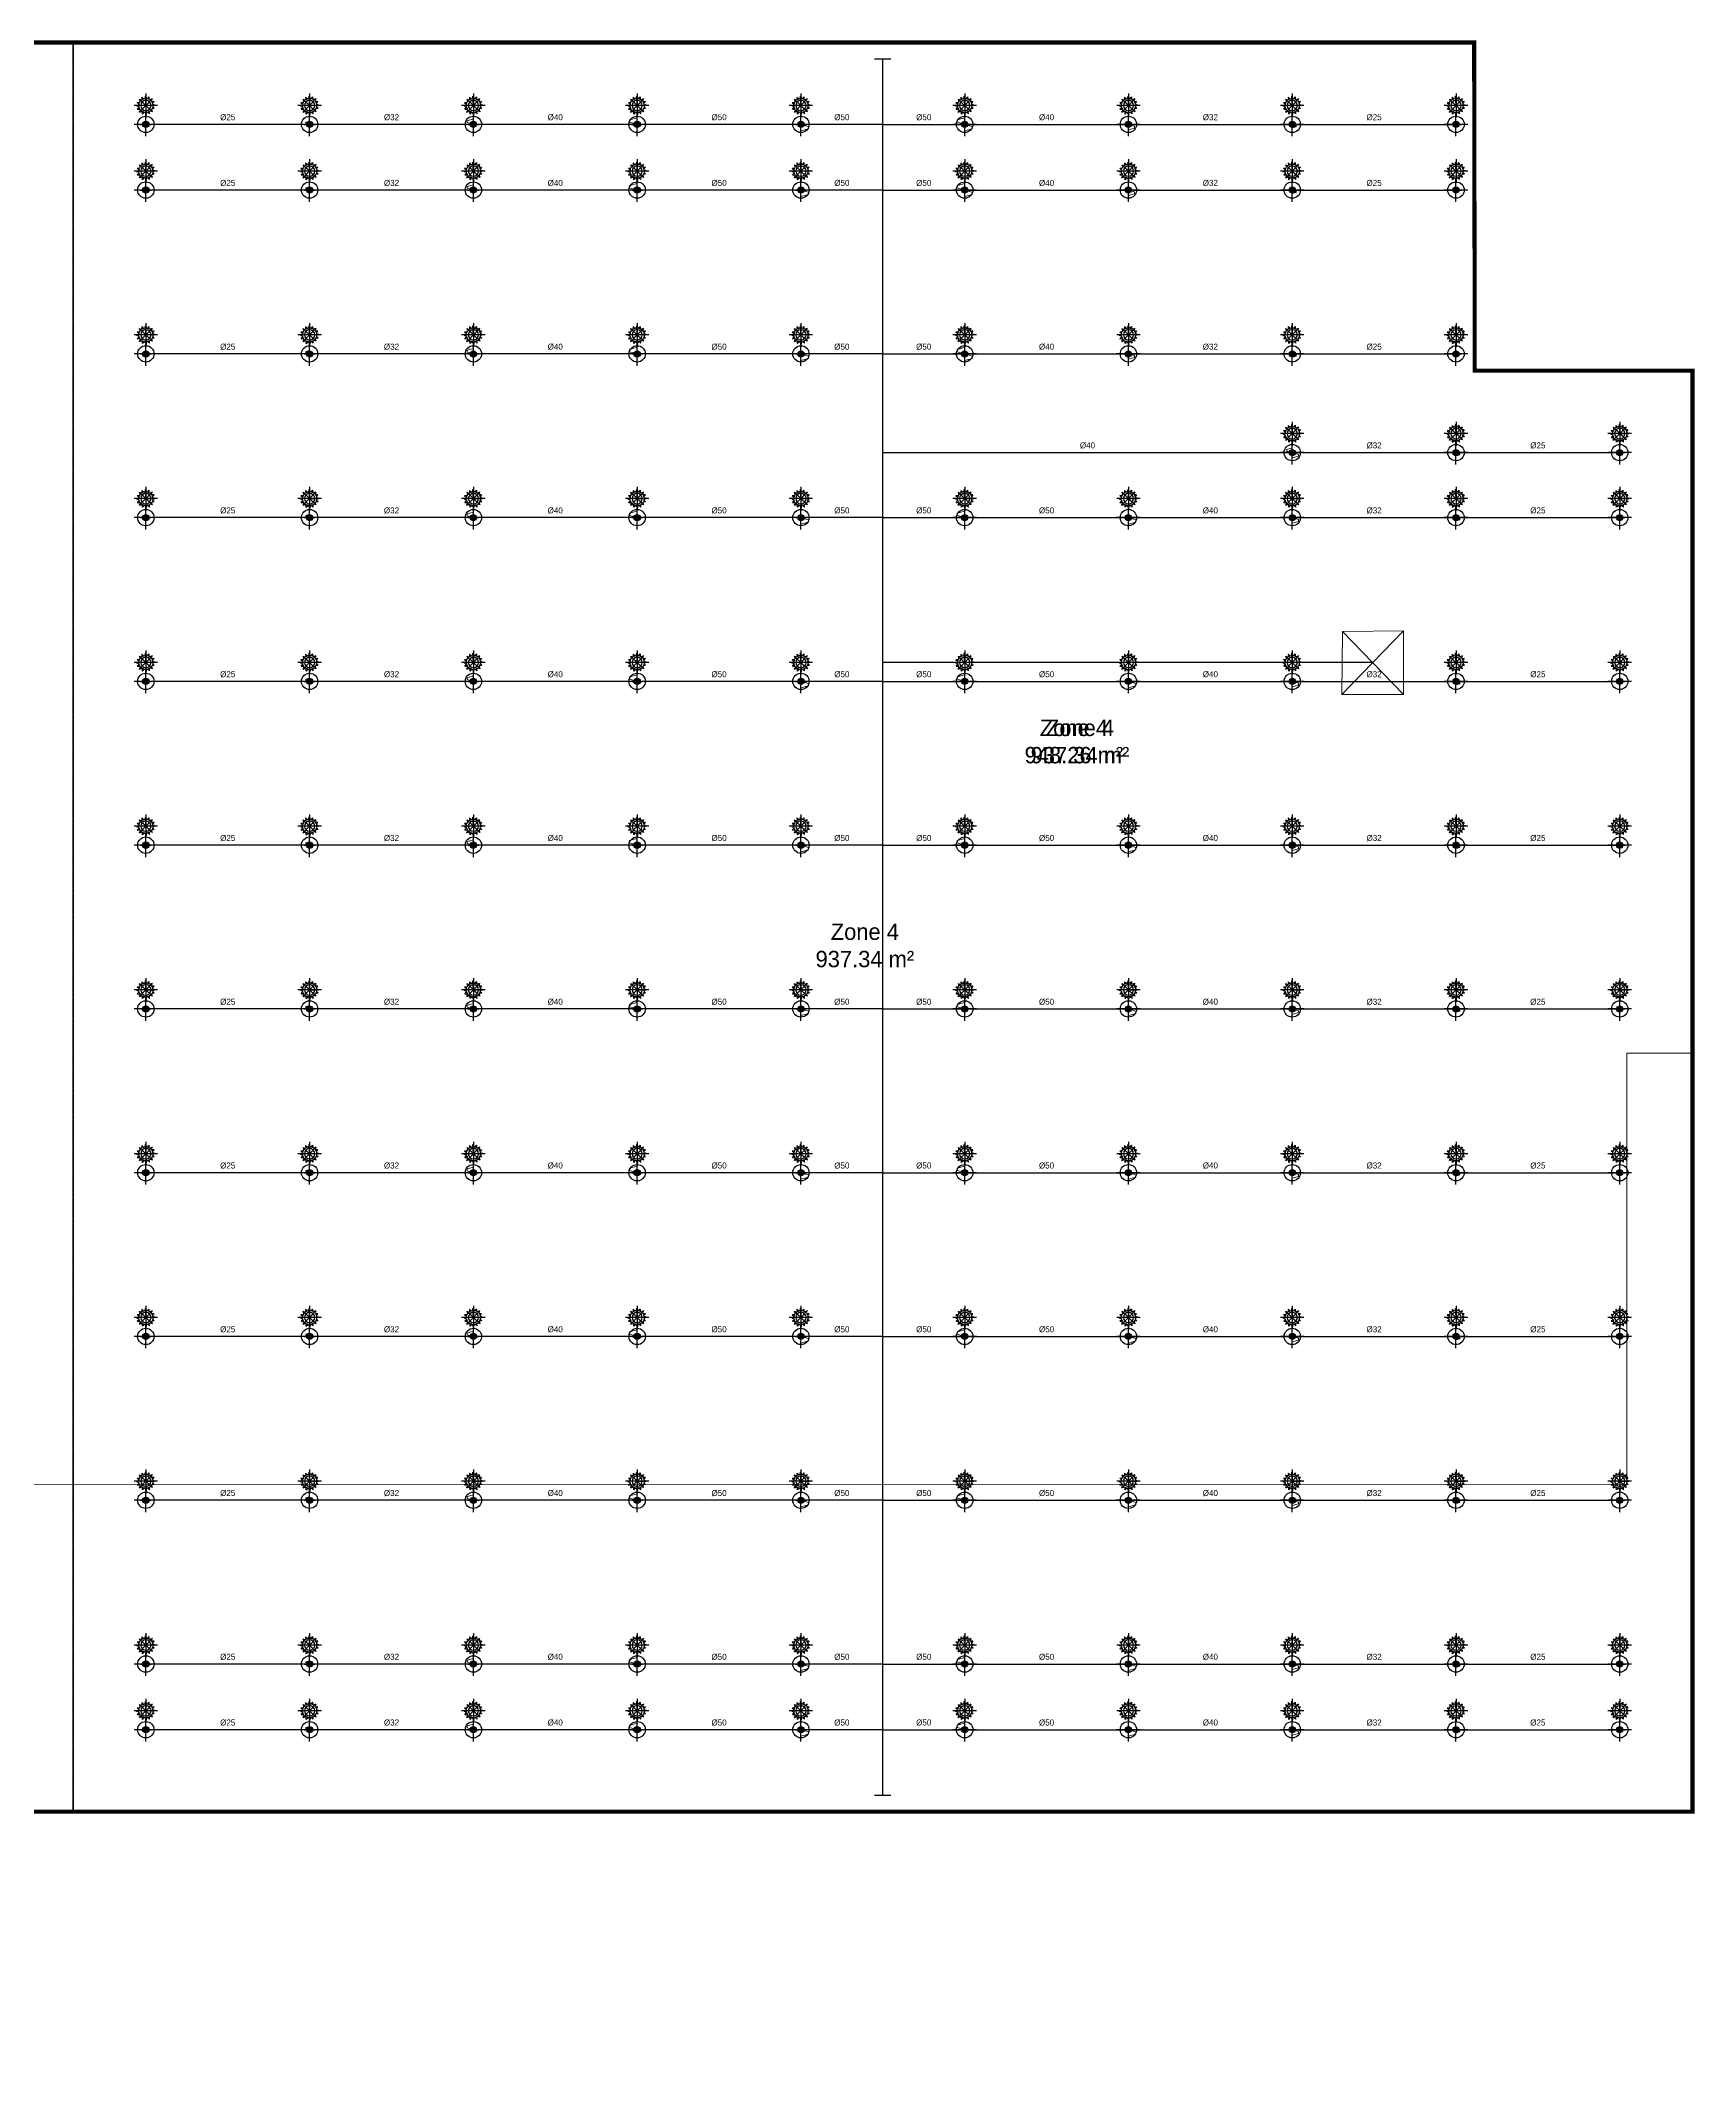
# Model space of a CAD drawing. Header units: millimetres. Extents: x 1706 to 534926, y -578380 to 27192.
# Drawn here: x 504626 to 534926, y -346877 to -309817 of the extents above; entities that cross this region are included whole.
import ezdxf

# ---------------------------------------------------------------- set-up
doc = ezdxf.new("R2010")
doc.units = ezdxf.units.MM
doc.linetypes.add('DASHDOT', pattern=[1, 0.5, -0.25, 0, -0.25])
doc.linetypes.add('DASHED', pattern=[19.05, 12.7, -6.35])
doc.layers.get('0').update_dxf_attribs({"color": 251})
for name, color, linetype in [('25∅', 1, 'DASHDOT'), ('floor boundary', 5, 'Continuous'), ('sprinkler - pipe branch', 1, 'Continuous'), ('sprinkler - pipe branch labels', 7, 'Continuous'), ('sprinkler - pipe branch markers', 8, 'Continuous'), ('sprinkler - pipe main', 1, 'Continuous'), ('sprinkler - pipe reducer', 30, 'Continuous'), ('sprinkler - sprinkler (above)', 4, 'Continuous'), ('sprinkler - zone label', 7, 'Continuous')]:
    doc.layers.add(name, color=color, linetype=linetype)
doc.layers.add('FF-PENDENT SPRINKLER', color=7, linetype='Continuous', true_color=0xcc0099)
doc.layers.add('McD-FIRE-SPRINKLER LINES', color=1, linetype='Continuous', lineweight=9)

# ---------------------------------------------------------------- blocks, each defined once
blk = doc.blocks.new('shaft')
at = {"layer": 'McD-FIRE-SPRINKLER LINES'}
blk.add_lwpolyline([(-550, 570), (-564, -585), (564, -585), (564, 584)], close=True, dxfattribs=at)
for points in [[(564, 584), (-564, -585)], [(-550, 570), (564, -585)]]:
    blk.add_lwpolyline(points, dxfattribs=at)
blk = doc.blocks.new('UPRIGHT SPRINKLER -68°C')
at = {"color": 5}
for p, q in [((-106, 3, 3), (-81, 13, 3)), ((-106, 3, 3), (-82, -7, 3)), ((-74, 76, 3), (-49, 65, 3)), ((-74, 76, 3), (-64, 51, 3)), ((3, 106, 3), (-9, 80, 3)), ((3, 106, 3), (13, 79, 3)), ((76, 74, 3), (49, 63, 3)), ((76, 74, 3), (65, 47, 3)), ((105, -3, 3), (79, 9, 3)), ((-76, -73, 3), (-66, -49, 3)), ((-76, -73, 3), (-53, -63, 3)), ((-4, -105, 3), (-13, -81, 3)), ((-4, -105, 3), (7, -81, 3)), ((72, -77, 3), (47, -66, 3)), ((72, -77, 3), (62, -51, 3)), ((105, -3, 3), (79, -13, 3))]:
    blk.add_line(p, q, dxfattribs=at)
at = {"color": 6}
for p, q in [((-1, -1, 3), (-106, 4, 3)), ((-96, 45, 3), (-78, 25, 3)), ((-96, 45, 3), (-69, 44, 3)), ((72, -77, 3), (-74, 76, 3)), ((-36, 100, 3), (-38, 72, 3)), ((-36, 100, 3), (-17, 79, 3)), ((-1, -1, 3), (3, 106, 3)), ((76, 74, 3), (-1, -1, 3)), ((43, 98, 3), (21, 77, 3)), ((43, 98, 3), (42, 68, 3)), ((99, 38, 3), (70, 39, 3)), ((99, 38, 3), (78, 18, 3)), ((-99, -35, 3), (-80, -18, 3)), ((-99, -35, 3), (-74, -36, 3)), ((-76, -73, 3), (-1, -1, 3)), ((-45, -95, 3), (-44, -70, 3)), ((-45, -95, 3), (-26, -78, 3)), ((-1, -1, 3), (-4, -105, 3)), ((-1, -1, 3), (105, -3, 3)), ((36, -98, 3), (19, -79, 3)), ((36, -98, 3), (38, -72, 3)), ((96, -43, 3), (69, -42, 3)), ((96, -43, 3), (77, -22, 3))]:
    blk.add_line(p, q, dxfattribs=at)
at = {"color": 5, "elevation": 3}
for points in [[(-1, -136), (-1, 135)], [(-137, -1), (135, -1)]]:
    blk.add_lwpolyline(points, dxfattribs=at)
at = {"color": 3}
blk.add_circle((-1, -1, 3), 59.2, dxfattribs=at)
at = {"color": 5}
for start, end in [(140.8422, 170.3714), (95.6315, 125.6992), (51.7639, 79.8685), (6.8313, 35.8146), (184.8407, 216.5012), (230.6178, 261.7138), (276.0216, 306.5945), (321.5184, 351.2266)]:
    blk.add_arc((-1, -1, 3), 81.1, start, end, dxfattribs=at)
blk = doc.blocks.new('PENDENT SPRINKLER (RG)')
at = {"linetype": 'Continuous', "extrusion": (0.000667552, -0.000166966, 1)}
h = blk.add_hatch(color=5, dxfattribs=at)
h.dxf.hatch_style = 1
edge = h.paths.add_edge_path()
edge.add_arc((0, 0), 56.7, 44.562, 404.562, ccw=False)
at = {"layer": '25∅', "linetype": 'Continuous', "extrusion": (0.000667552, -0.000166966, 1)}
h = blk.add_hatch(color=5, dxfattribs=at)
h.dxf.hatch_style = 1
edge = h.paths.add_edge_path()
edge.add_arc((0, 0), 56.7, 44.562, 404.562, ccw=False)
at = {"color": 222, "linetype": 'Continuous', "true_color": 0xcc0099, "extrusion": (0.000667073, -0.000166479, 1)}
for points in [[(0, -217), (0, 217)], [(-217, 0), (217, 0)]]:
    blk.add_lwpolyline(points, dxfattribs=at)
at = {"color": 222, "linetype": 'Continuous', "true_color": 0xcc0099, "extrusion": (0.000667552, -0.000166966, 1)}
blk.add_circle((0, 0), 150, dxfattribs=at)
at = {"color": 5, "linetype": 'Continuous', "extrusion": (0.000667552, -0.000166966, 1)}
blk.add_circle((0, 0), 56.7, dxfattribs=at)
at = {"layer": '25∅', "color": 5, "linetype": 'Continuous', "extrusion": (0.000667552, -0.000166966, 1)}
blk.add_circle((0, 0), 56.7, dxfattribs=at)
at = {"layer": 'FF-PENDENT SPRINKLER', "extrusion": (1.02436e-19, 0, -1), "xscale": 1.588226225829954, "yscale": 1.588226225829954, "zscale": 1.588226225829954}
blk.add_blockref('UPRIGHT SPRINKLER -68°C', (-346, 1, -4), dxfattribs=at)
blk = doc.blocks.new('reducer')
at = {"layer": 'McD-FIRE-SPRINKLER LINES'}
blk.add_lwpolyline([(16, 55), (33, 55), (48, 0), (0, 0)], close=True, dxfattribs=at)

msp = doc.modelspace()

# ---------------------------------------------------------------- linework, layer by layer
at = {"layer": 'floor boundary', "color": 0, "linetype": 'Continuous', "const_width": 75}
msp.add_lwpolyline([(411488.703, -336266.793), (411488.703, -328366.794), (410288.704, -328366.794), (410288.704, -315870.079), (414276.703, -315866.794), (414276.703, -309854.793), (530888.703, -309854.793), (530900.703, -315866.794), (534888.704, -315866.794), (534888.704, -342261.747), (475267.709, -342261.747), (475325.367, -346839.556), (460338.663, -346839.556), (460259.49, -336269.794)], close=True, dxfattribs=at)
at = {"layer": 'floor boundary', "linetype": 'DASHED'}
for points in [[(505223.785, -309854.793), (505223.785, -342261.747), (475325.367, -342261.747), (475325.367, -309854.793)], [(505223.785, -309854.793), (505223.785, -342261.747), (475325.367, -342261.747), (475325.367, -309854.793)], [(505223.785, -342261.747), (505223.785, -309854.793), (530888.703, -309854.793), (530900.703, -315866.794), (534888.704, -315866.794), (534888.704, -342261.747)], [(505223.785, -342261.747), (505223.785, -309854.793), (530888.703, -309854.793), (530900.703, -315866.794), (534888.704, -315866.794), (534888.704, -342261.747)]]:
    msp.add_lwpolyline(points, close=True, dxfattribs=at)
at = {"layer": 'McD-FIRE-SPRINKLER LINES'}
msp.add_lwpolyline([(414276.703, -309854.793), (414276.703, -315866.794), (410288.704, -315870.079), (410288.704, -328366.794), (411488.703, -328366.794), (411488.703, -336266.793), (460259.49, -336269.794), (460338.663, -346839.556), (484838.703, -346839.556), (484838.703, -336278.794), (533688.707, -336266.793), (533688.707, -328366.794), (534888.704, -328366.794), (534888.704, -315866.794), (530900.703, -315866.794), (530888.703, -309854.793)], close=True, dxfattribs=at)
at = {"layer": 'sprinkler - pipe branch'}
for points in [[(509556.245, -311354.793), (506556.245, -311354.793)], [(512556.245, -311354.793), (509556.245, -311354.793)], [(515556.245, -311354.793), (512556.245, -311354.793)], [(518556.245, -311354.793), (515556.245, -311354.793)], [(520056.245, -311354.793), (518556.245, -311354.793)], [(520056.245, -311354.793), (521556.245, -311354.793)], [(521556.245, -311354.793), (524556.245, -311354.793)], [(524556.245, -311354.793), (527556.245, -311354.793)], [(527556.245, -311354.793), (530556.245, -311354.793)], [(509556.245, -312558.27), (506556.245, -312558.27)], [(512556.245, -312558.27), (509556.245, -312558.27)], [(515556.245, -312558.27), (512556.245, -312558.27)], [(518556.245, -312558.27), (515556.245, -312558.27)], [(520056.245, -312558.27), (518556.245, -312558.27)], [(520056.245, -312558.27), (521556.245, -312558.27)], [(521556.245, -312558.27), (524556.245, -312558.27)], [(524556.245, -312558.27), (527556.245, -312558.27)], [(527556.245, -312558.27), (530556.245, -312558.27)], [(509556.245, -315558.27), (506556.245, -315558.27)], [(512556.245, -315558.27), (509556.245, -315558.27)], [(515556.245, -315558.27), (512556.245, -315558.27)], [(518556.245, -315558.27), (515556.245, -315558.27)], [(520056.245, -315558.27), (518556.245, -315558.27)], [(520056.245, -315558.27), (521556.245, -315558.27)], [(521556.245, -315558.27), (524556.245, -315558.27)], [(524556.245, -315558.27), (527556.245, -315558.27)], [(527556.245, -315558.27), (530556.245, -315558.27)], [(520056.245, -317366.794), (527556.245, -317366.794)], [(527556.245, -317366.794), (530556.245, -317366.794)], [(530556.245, -317366.794), (533556.245, -317366.794)], [(509556.245, -318558.27), (506556.245, -318558.27)], [(512556.245, -318558.27), (509556.245, -318558.27)], [(515556.245, -318558.27), (512556.245, -318558.27)], [(518556.245, -318558.27), (515556.245, -318558.27)], [(520056.245, -318558.27), (518556.245, -318558.27)], [(520056.245, -318558.27), (521556.245, -318558.27)], [(521556.245, -318558.27), (524556.245, -318558.27)], [(524556.245, -318558.27), (527556.245, -318558.27)], [(527556.245, -318558.27), (530556.245, -318558.27)], [(530556.245, -318558.27), (533556.245, -318558.27)], [(509556.245, -321558.27), (506556.245, -321558.27)], [(512556.245, -321558.27), (509556.245, -321558.27)], [(515556.245, -321558.27), (512556.245, -321558.27)], [(518556.245, -321558.27), (515556.245, -321558.27)], [(520056.245, -321558.27), (518556.245, -321558.27)], [(520056.245, -321558.27), (521556.245, -321558.27)], [(521556.245, -321558.27), (524556.245, -321558.27)], [(524556.245, -321558.27), (527556.245, -321558.27)], [(527556.245, -321558.27), (530556.245, -321558.27)], [(530556.245, -321558.27), (533556.245, -321558.27)], [(509556.245, -324558.27), (506556.245, -324558.27)], [(512556.245, -324558.27), (509556.245, -324558.27)], [(515556.245, -324558.27), (512556.245, -324558.27)], [(518556.245, -324558.27), (515556.245, -324558.27)], [(520056.245, -324558.27), (518556.245, -324558.27)], [(520056.245, -324558.27), (521556.245, -324558.27)], [(521556.245, -324558.27), (524556.245, -324558.27)], [(524556.245, -324558.27), (527556.245, -324558.27)], [(527556.245, -324558.27), (530556.245, -324558.27)], [(530556.245, -324558.27), (533556.245, -324558.27)], [(509556.245, -327558.27), (506556.245, -327558.27)], [(512556.245, -327558.27), (509556.245, -327558.27)], [(515556.245, -327558.27), (512556.245, -327558.27)], [(518556.245, -327558.27), (515556.245, -327558.27)], [(520056.245, -327558.27), (518556.245, -327558.27)], [(520056.245, -327558.27), (521556.245, -327558.27)], [(521556.245, -327558.27), (524556.245, -327558.27)], [(524556.245, -327558.27), (527556.245, -327558.27)], [(527556.245, -327558.27), (530556.245, -327558.27)], [(530556.245, -327558.27), (533556.245, -327558.27)], [(509556.245, -330558.27), (506556.245, -330558.27)], [(512556.245, -330558.27), (509556.245, -330558.27)], [(515556.245, -330558.27), (512556.245, -330558.27)], [(518556.245, -330558.27), (515556.245, -330558.27)], [(520056.245, -330558.27), (518556.245, -330558.27)], [(520056.245, -330558.27), (521556.245, -330558.27)], [(521556.245, -330558.27), (524556.245, -330558.27)], [(524556.245, -330558.27), (527556.245, -330558.27)], [(527556.245, -330558.27), (530556.245, -330558.27)], [(530556.245, -330558.27), (533556.245, -330558.27)], [(509556.245, -333558.27), (506556.245, -333558.27)], [(512556.245, -333558.27), (509556.245, -333558.27)], [(515556.245, -333558.27), (512556.245, -333558.27)], [(518556.245, -333558.27), (515556.245, -333558.27)], [(520056.245, -333558.27), (518556.245, -333558.27)], [(520056.245, -333558.27), (521556.245, -333558.27)], [(521556.245, -333558.27), (524556.245, -333558.27)], [(524556.245, -333558.27), (527556.245, -333558.27)], [(527556.245, -333558.27), (530556.245, -333558.27)], [(530556.245, -333558.27), (533556.245, -333558.27)], [(509556.245, -336558.27), (506556.245, -336558.27)], [(512556.245, -336558.27), (509556.245, -336558.27)], [(515556.245, -336558.27), (512556.245, -336558.27)], [(518556.245, -336558.27), (515556.245, -336558.27)], [(520056.245, -336558.27), (518556.245, -336558.27)], [(520056.245, -336558.27), (521556.245, -336558.27)], [(521556.245, -336558.27), (524556.245, -336558.27)], [(524556.245, -336558.27), (527556.245, -336558.27)], [(527556.245, -336558.27), (530556.245, -336558.27)], [(530556.245, -336558.27), (533556.245, -336558.27)], [(509556.245, -339558.27), (506556.245, -339558.27)], [(512556.245, -339558.27), (509556.245, -339558.27)], [(515556.245, -339558.27), (512556.245, -339558.27)], [(518556.245, -339558.27), (515556.245, -339558.27)], [(520056.245, -339558.27), (518556.245, -339558.27)], [(520056.245, -339558.27), (521556.245, -339558.27)], [(521556.245, -339558.27), (524556.245, -339558.27)], [(524556.245, -339558.27), (527556.245, -339558.27)], [(527556.245, -339558.27), (530556.245, -339558.27)], [(530556.245, -339558.27), (533556.245, -339558.27)], [(509556.245, -340761.747), (506556.245, -340761.747)], [(512556.245, -340761.747), (509556.245, -340761.747)], [(515556.245, -340761.747), (512556.245, -340761.747)], [(518556.245, -340761.747), (515556.245, -340761.747)], [(520056.245, -340761.747), (518556.245, -340761.747)], [(520056.245, -340761.747), (521556.245, -340761.747)], [(521556.245, -340761.747), (524556.245, -340761.747)], [(524556.245, -340761.747), (527556.245, -340761.747)], [(527556.245, -340761.747), (530556.245, -340761.747)], [(530556.245, -340761.747), (533556.245, -340761.747)]]:
    msp.add_lwpolyline(points, dxfattribs=at)
at = {"layer": 'sprinkler - pipe branch markers'}
for p, q in [((506456.245, -311354.793), (506656.245, -311354.793)), ((509456.245, -311354.793), (509656.245, -311354.793)), ((512456.245, -311354.793), (512656.245, -311354.793)), ((515456.245, -311354.793), (515656.245, -311354.793)), ((518456.245, -311354.793), (518656.245, -311354.793)), ((521456.245, -311354.793), (521656.245, -311354.793)), ((524456.245, -311354.793), (524656.245, -311354.793)), ((527456.245, -311354.793), (527656.245, -311354.793)), ((530456.245, -311354.793), (530656.245, -311354.793)), ((506456.245, -312558.27), (506656.245, -312558.27)), ((509456.245, -312558.27), (509656.245, -312558.27)), ((512456.245, -312558.27), (512656.245, -312558.27)), ((515456.245, -312558.27), (515656.245, -312558.27)), ((518456.245, -312558.27), (518656.245, -312558.27)), ((521456.245, -312558.27), (521656.245, -312558.27)), ((524456.245, -312558.27), (524656.245, -312558.27)), ((527456.245, -312558.27), (527656.245, -312558.27)), ((530456.245, -312558.27), (530656.245, -312558.27)), ((506456.245, -315558.27), (506656.245, -315558.27)), ((509456.245, -315558.27), (509656.245, -315558.27)), ((512456.245, -315558.27), (512656.245, -315558.27)), ((515456.245, -315558.27), (515656.245, -315558.27)), ((518456.245, -315558.27), (518656.245, -315558.27)), ((521456.245, -315558.27), (521656.245, -315558.27)), ((524456.245, -315558.27), (524656.245, -315558.27)), ((527456.245, -315558.27), (527656.245, -315558.27)), ((530456.245, -315558.27), (530656.245, -315558.27)), ((527456.245, -317366.794), (527656.245, -317366.794)), ((530456.245, -317366.794), (530656.245, -317366.794)), ((533456.245, -317366.794), (533656.245, -317366.794)), ((506456.245, -318558.27), (506656.245, -318558.27)), ((509456.245, -318558.27), (509656.245, -318558.27)), ((512456.245, -318558.27), (512656.245, -318558.27)), ((515456.245, -318558.27), (515656.245, -318558.27)), ((518456.245, -318558.27), (518656.245, -318558.27)), ((521456.245, -318558.27), (521656.245, -318558.27)), ((524456.245, -318558.27), (524656.245, -318558.27)), ((527456.245, -318558.27), (527656.245, -318558.27)), ((530456.245, -318558.27), (530656.245, -318558.27)), ((533456.245, -318558.27), (533656.245, -318558.27)), ((506456.245, -321558.27), (506656.245, -321558.27)), ((509456.245, -321558.27), (509656.245, -321558.27)), ((512456.245, -321558.27), (512656.245, -321558.27)), ((515456.245, -321558.27), (515656.245, -321558.27)), ((518456.245, -321558.27), (518656.245, -321558.27)), ((521456.245, -321558.27), (521656.245, -321558.27)), ((524456.245, -321558.27), (524656.245, -321558.27)), ((527456.245, -321558.27), (527656.245, -321558.27)), ((530456.245, -321558.27), (530656.245, -321558.27)), ((533456.245, -321558.27), (533656.245, -321558.27)), ((506456.245, -324558.27), (506656.245, -324558.27)), ((509456.245, -324558.27), (509656.245, -324558.27)), ((512456.245, -324558.27), (512656.245, -324558.27)), ((515456.245, -324558.27), (515656.245, -324558.27)), ((518456.245, -324558.27), (518656.245, -324558.27)), ((521456.245, -324558.27), (521656.245, -324558.27)), ((524456.245, -324558.27), (524656.245, -324558.27)), ((527456.245, -324558.27), (527656.245, -324558.27)), ((530456.245, -324558.27), (530656.245, -324558.27)), ((533456.245, -324558.27), (533656.245, -324558.27)), ((506456.245, -327558.27), (506656.245, -327558.27)), ((509456.245, -327558.27), (509656.245, -327558.27)), ((512456.245, -327558.27), (512656.245, -327558.27)), ((515456.245, -327558.27), (515656.245, -327558.27)), ((518456.245, -327558.27), (518656.245, -327558.27)), ((521456.245, -327558.27), (521656.245, -327558.27)), ((524456.245, -327558.27), (524656.245, -327558.27)), ((527456.245, -327558.27), (527656.245, -327558.27)), ((530456.245, -327558.27), (530656.245, -327558.27)), ((533456.245, -327558.27), (533656.245, -327558.27)), ((506456.245, -330558.27), (506656.245, -330558.27)), ((509456.245, -330558.27), (509656.245, -330558.27)), ((512456.245, -330558.27), (512656.245, -330558.27)), ((515456.245, -330558.27), (515656.245, -330558.27)), ((518456.245, -330558.27), (518656.245, -330558.27)), ((521456.245, -330558.27), (521656.245, -330558.27)), ((524456.245, -330558.27), (524656.245, -330558.27)), ((527456.245, -330558.27), (527656.245, -330558.27)), ((530456.245, -330558.27), (530656.245, -330558.27)), ((533456.245, -330558.27), (533656.245, -330558.27)), ((506456.245, -333558.27), (506656.245, -333558.27)), ((509456.245, -333558.27), (509656.245, -333558.27)), ((512456.245, -333558.27), (512656.245, -333558.27)), ((515456.245, -333558.27), (515656.245, -333558.27)), ((518456.245, -333558.27), (518656.245, -333558.27)), ((521456.245, -333558.27), (521656.245, -333558.27)), ((524456.245, -333558.27), (524656.245, -333558.27)), ((527456.245, -333558.27), (527656.245, -333558.27)), ((530456.245, -333558.27), (530656.245, -333558.27)), ((533456.245, -333558.27), (533656.245, -333558.27)), ((506456.245, -336558.27), (506656.245, -336558.27)), ((509456.245, -336558.27), (509656.245, -336558.27)), ((512456.245, -336558.27), (512656.245, -336558.27)), ((515456.245, -336558.27), (515656.245, -336558.27)), ((518456.245, -336558.27), (518656.245, -336558.27)), ((521456.245, -336558.27), (521656.245, -336558.27)), ((524456.245, -336558.27), (524656.245, -336558.27)), ((527456.245, -336558.27), (527656.245, -336558.27)), ((530456.245, -336558.27), (530656.245, -336558.27)), ((533456.245, -336558.27), (533656.245, -336558.27)), ((506456.245, -339558.27), (506656.245, -339558.27)), ((509456.245, -339558.27), (509656.245, -339558.27)), ((512456.245, -339558.27), (512656.245, -339558.27)), ((515456.245, -339558.27), (515656.245, -339558.27)), ((518456.245, -339558.27), (518656.245, -339558.27)), ((521456.245, -339558.27), (521656.245, -339558.27)), ((524456.245, -339558.27), (524656.245, -339558.27)), ((527456.245, -339558.27), (527656.245, -339558.27)), ((530456.245, -339558.27), (530656.245, -339558.27)), ((533456.245, -339558.27), (533656.245, -339558.27)), ((506456.245, -340761.747), (506656.245, -340761.747)), ((509456.245, -340761.747), (509656.245, -340761.747)), ((512456.245, -340761.747), (512656.245, -340761.747)), ((515456.245, -340761.747), (515656.245, -340761.747)), ((518456.245, -340761.747), (518656.245, -340761.747)), ((521456.245, -340761.747), (521656.245, -340761.747)), ((524456.245, -340761.747), (524656.245, -340761.747)), ((527456.245, -340761.747), (527656.245, -340761.747)), ((530456.245, -340761.747), (530656.245, -340761.747)), ((533456.245, -340761.747), (533656.245, -340761.747))]:
    msp.add_line(p, q, dxfattribs=at)
at = {"layer": 'sprinkler - pipe main'}
for points in [[(519906.245, -310154.793), (520206.245, -310154.793)], [(520056.245, -341961.747), (520056.245, -310154.793)], [(529027.952, -321213.403), (520056.245, -321213.403)], [(519906.245, -341961.747), (520206.245, -341961.747)]]:
    msp.add_lwpolyline(points, dxfattribs=at)

# ---------------------------------------------------------------- block references
at = {"layer": 'McD-FIRE-SPRINKLER LINES'}
msp.add_blockref('shaft', (529027.952, -321213.403), dxfattribs=at)
at = {"layer": 'sprinkler - pipe reducer', "color": 30}
for p, xscale, yscale, zscale, rotation in [((509556.245, -311354.793), 1.271941932564014, 1.271941932564014, 1.271941932564014, 90), ((512556.245, -311354.793), 2.061508256296826, 2.061508256296826, 2.061508256296826, 90), ((515556.245, -311354.793), 2.5, 2.5, 2.5, 90), ((521556.245, -311354.793), 2.5, 2.5, 2.5, 90), ((518556.245, -311354.793), 2.5, 2.5, 2.5, 270), ((521556.245, -311354.793), 2.5, 2.5, 2.5, 270), ((524556.245, -311354.793), 2.061508256296826, 2.061508256296826, 2.061508256296826, 270), ((527556.245, -311354.793), 1.271941932564014, 1.271941932564014, 1.271941932564014, 270), ((509556.245, -312558.27), 1.271941932564014, 1.271941932564014, 1.271941932564014, 90), ((512556.245, -312558.27), 2.061508256296826, 2.061508256296826, 2.061508256296826, 90), ((515556.245, -312558.27), 2.5, 2.5, 2.5, 90), ((518556.245, -312558.27), 2.5, 2.5, 2.5, 270), ((521556.245, -312558.27), 2.5, 2.5, 2.5, 90), ((521556.245, -312558.27), 2.5, 2.5, 2.5, 270), ((524556.245, -312558.27), 2.061508256296826, 2.061508256296826, 2.061508256296826, 270), ((527556.245, -312558.27), 1.271941932564014, 1.271941932564014, 1.271941932564014, 270), ((509556.245, -315558.27), 1.271941932564014, 1.271941932564014, 1.271941932564014, 90), ((512556.245, -315558.27), 2.061508256296826, 2.061508256296826, 2.061508256296826, 90), ((515556.245, -315558.27), 2.5, 2.5, 2.5, 90), ((518556.245, -315558.27), 2.5, 2.5, 2.5, 270), ((521556.245, -315558.27), 2.5, 2.5, 2.5, 90), ((521556.245, -315558.27), 2.5, 2.5, 2.5, 270), ((524556.245, -315558.27), 2.061508256296826, 2.061508256296826, 2.061508256296826, 270), ((527556.245, -315558.27), 1.271941932564014, 1.271941932564014, 1.271941932564014, 270), ((527556.245, -317366.794), 1.765756799923288, 1.765756799923288, 1.765756799923288, 90), ((527556.245, -317366.794), 2.061508256296826, 2.061508256296826, 2.061508256296826, 269.9999999999744), ((530556.245, -317366.794), 1.271941932564014, 1.271941932564014, 1.271941932564014, 269.9999999999733), ((509556.245, -318558.27), 1.271941932564014, 1.271941932564014, 1.271941932564014, 90), ((512556.245, -318558.27), 2.061508256296826, 2.061508256296826, 2.061508256296826, 90), ((515556.245, -318558.27), 2.5, 2.5, 2.5, 90), ((518556.245, -318558.27), 2.5, 2.5, 2.5, 270), ((521556.245, -318558.27), 2.5, 2.5, 2.5, 90), ((524556.245, -318558.27), 2.5, 2.5, 2.5, 270), ((527556.245, -318558.27), 2.061508256296826, 2.061508256296826, 2.061508256296826, 270), ((530556.245, -318558.27), 1.271941932564014, 1.271941932564014, 1.271941932564014, 270), ((509556.245, -321558.27), 1.271941932564014, 1.271941932564014, 1.271941932564014, 90), ((512556.245, -321558.27), 2.061508256296826, 2.061508256296826, 2.061508256296826, 90), ((515556.245, -321558.27), 2.5, 2.5, 2.5, 90), ((518556.245, -321558.27), 2.5, 2.5, 2.5, 270), ((521556.245, -321558.27), 2.5, 2.5, 2.5, 90), ((524556.245, -321558.27), 2.5, 2.5, 2.5, 270), ((527556.245, -321558.27), 2.061508256296826, 2.061508256296826, 2.061508256296826, 270), ((530556.245, -321558.27), 1.271941932564014, 1.271941932564014, 1.271941932564014, 270), ((509556.245, -324558.27), 1.271941932564014, 1.271941932564014, 1.271941932564014, 90), ((512556.245, -324558.27), 2.061508256296826, 2.061508256296826, 2.061508256296826, 90), ((515556.245, -324558.27), 2.5, 2.5, 2.5, 90), ((518556.245, -324558.27), 2.5, 2.5, 2.5, 270), ((521556.245, -324558.27), 2.5, 2.5, 2.5, 90), ((524556.245, -324558.27), 2.5, 2.5, 2.5, 270), ((527556.245, -324558.27), 2.061508256296826, 2.061508256296826, 2.061508256296826, 270), ((530556.245, -324558.27), 1.271941932564014, 1.271941932564014, 1.271941932564014, 270), ((509556.245, -327558.27), 1.271941932564014, 1.271941932564014, 1.271941932564014, 90), ((512556.245, -327558.27), 2.061508256296826, 2.061508256296826, 2.061508256296826, 90), ((515556.245, -327558.27), 2.5, 2.5, 2.5, 90), ((518556.245, -327558.27), 2.5, 2.5, 2.5, 270), ((521556.245, -327558.27), 2.5, 2.5, 2.5, 90), ((524556.245, -327558.27), 2.5, 2.5, 2.5, 270), ((527556.245, -327558.27), 2.061508256296826, 2.061508256296826, 2.061508256296826, 270), ((530556.245, -327558.27), 1.271941932564014, 1.271941932564014, 1.271941932564014, 270), ((509556.245, -330558.27), 1.271941932564014, 1.271941932564014, 1.271941932564014, 90), ((512556.245, -330558.27), 2.061508256296826, 2.061508256296826, 2.061508256296826, 90), ((515556.245, -330558.27), 2.5, 2.5, 2.5, 90), ((518556.245, -330558.27), 2.5, 2.5, 2.5, 270), ((521556.245, -330558.27), 2.5, 2.5, 2.5, 90), ((524556.245, -330558.27), 2.5, 2.5, 2.5, 270), ((527556.245, -330558.27), 2.061508256296826, 2.061508256296826, 2.061508256296826, 270), ((530556.245, -330558.27), 1.271941932564014, 1.271941932564014, 1.271941932564014, 270), ((509556.245, -333558.27), 1.271941932564014, 1.271941932564014, 1.271941932564014, 90), ((512556.245, -333558.27), 2.061508256296826, 2.061508256296826, 2.061508256296826, 90), ((515556.245, -333558.27), 2.5, 2.5, 2.5, 90), ((521556.245, -333558.27), 2.5, 2.5, 2.5, 90), ((518556.245, -333558.27), 2.5, 2.5, 2.5, 270), ((524556.245, -333558.27), 2.5, 2.5, 2.5, 270), ((527556.245, -333558.27), 2.061508256296826, 2.061508256296826, 2.061508256296826, 270), ((530556.245, -333558.27), 1.271941932564014, 1.271941932564014, 1.271941932564014, 270), ((509556.245, -336558.27), 1.271941932564014, 1.271941932564014, 1.271941932564014, 90), ((512556.245, -336558.27), 2.061508256296826, 2.061508256296826, 2.061508256296826, 90), ((515556.245, -336558.27), 2.5, 2.5, 2.5, 90), ((521556.245, -336558.27), 2.5, 2.5, 2.5, 90), ((518556.245, -336558.27), 2.5, 2.5, 2.5, 270), ((524556.245, -336558.27), 2.5, 2.5, 2.5, 270), ((527556.245, -336558.27), 2.061508256296826, 2.061508256296826, 2.061508256296826, 270), ((530556.245, -336558.27), 1.271941932564014, 1.271941932564014, 1.271941932564014, 270), ((512556.245, -339558.27), 2.061508256296826, 2.061508256296826, 2.061508256296826, 90), ((515556.245, -339558.27), 2.5, 2.5, 2.5, 90), ((521556.245, -339558.27), 2.5, 2.5, 2.5, 90), ((509556.245, -339558.27), 1.271941932564014, 1.271941932564014, 1.271941932564014, 90), ((518556.245, -339558.27), 2.5, 2.5, 2.5, 270), ((524556.245, -339558.27), 2.5, 2.5, 2.5, 270), ((527556.245, -339558.27), 2.061508256296826, 2.061508256296826, 2.061508256296826, 270), ((530556.245, -339558.27), 1.271941932564014, 1.271941932564014, 1.271941932564014, 270), ((509556.245, -340761.747), 1.271941932564014, 1.271941932564014, 1.271941932564014, 90), ((512556.245, -340761.747), 2.061508256296826, 2.061508256296826, 2.061508256296826, 90), ((515556.245, -340761.747), 2.5, 2.5, 2.5, 90), ((518556.245, -340761.747), 2.5, 2.5, 2.5, 270), ((521556.245, -340761.747), 2.5, 2.5, 2.5, 90), ((524556.245, -340761.747), 2.5, 2.5, 2.5, 270), ((527556.245, -340761.747), 2.061508256296826, 2.061508256296826, 2.061508256296826, 270), ((530556.245, -340761.747), 1.271941932564014, 1.271941932564014, 1.271941932564014, 270)]:
    msp.add_blockref('reducer', p, dxfattribs=dict(at, xscale=xscale, yscale=yscale, zscale=zscale, rotation=rotation))
at = {"layer": 'sprinkler - sprinkler (above)', "rotation": 90}
for p in [(506556.245, -311354.793), (509556.245, -311354.793), (512556.245, -311354.793), (515556.245, -311354.793), (518556.245, -311354.793), (521556.245, -311354.793), (524556.245, -311354.793), (527556.245, -311354.793), (530556.245, -311354.793), (506556.245, -312558.27), (509556.245, -312558.27), (512556.245, -312558.27), (515556.245, -312558.27), (518556.245, -312558.27), (521556.245, -312558.27), (524556.245, -312558.27), (527556.245, -312558.27), (530556.245, -312558.27), (506556.245, -315558.27), (509556.245, -315558.27), (512556.245, -315558.27), (515556.245, -315558.27), (518556.245, -315558.27), (521556.245, -315558.27), (524556.245, -315558.27), (527556.245, -315558.27), (530556.245, -315558.27), (527556.245, -317366.794), (530556.245, -317366.794), (533556.245, -317366.794), (506556.245, -318558.27), (509556.245, -318558.27), (512556.245, -318558.27), (515556.245, -318558.27), (518556.245, -318558.27), (521556.245, -318558.27), (524556.245, -318558.27), (527556.245, -318558.27), (530556.245, -318558.27), (533556.245, -318558.27), (506556.245, -321558.27), (509556.245, -321558.27), (512556.245, -321558.27), (515556.245, -321558.27), (518556.245, -321558.27), (521556.245, -321558.27), (524556.245, -321558.27), (527556.245, -321558.27), (530556.245, -321558.27), (533556.245, -321558.27), (506556.245, -324558.27), (509556.245, -324558.27), (512556.245, -324558.27), (515556.245, -324558.27), (518556.245, -324558.27), (521556.245, -324558.27), (524556.245, -324558.27), (527556.245, -324558.27), (530556.245, -324558.27), (533556.245, -324558.27), (506556.245, -327558.27), (509556.245, -327558.27), (512556.245, -327558.27), (515556.245, -327558.27), (518556.245, -327558.27), (521556.245, -327558.27), (524556.245, -327558.27), (527556.245, -327558.27), (530556.245, -327558.27), (533556.245, -327558.27), (506556.245, -330558.27), (509556.245, -330558.27), (512556.245, -330558.27), (515556.245, -330558.27), (518556.245, -330558.27), (521556.245, -330558.27), (524556.245, -330558.27), (527556.245, -330558.27), (530556.245, -330558.27), (533556.245, -330558.27), (506556.245, -333558.27), (509556.245, -333558.27), (512556.245, -333558.27), (515556.245, -333558.27), (518556.245, -333558.27), (521556.245, -333558.27), (524556.245, -333558.27), (527556.245, -333558.27), (530556.245, -333558.27), (533556.245, -333558.27), (506556.245, -336558.27), (509556.245, -336558.27), (512556.245, -336558.27), (515556.245, -336558.27), (518556.245, -336558.27), (521556.245, -336558.27), (524556.245, -336558.27), (527556.245, -336558.27), (530556.245, -336558.27), (533556.245, -336558.27), (506556.245, -339558.27), (509556.245, -339558.27), (512556.245, -339558.27), (515556.245, -339558.27), (518556.245, -339558.27), (521556.245, -339558.27), (524556.245, -339558.27), (527556.245, -339558.27), (530556.245, -339558.27), (533556.245, -339558.27), (506556.245, -340761.747), (509556.245, -340761.747), (512556.245, -340761.747), (515556.245, -340761.747), (518556.245, -340761.747), (521556.245, -340761.747), (524556.245, -340761.747), (527556.245, -340761.747), (530556.245, -340761.747), (533556.245, -340761.747)]:
    msp.add_blockref('PENDENT SPRINKLER (RG)', p, dxfattribs=at)

# ---------------------------------------------------------------- texts
at = {"layer": 'sprinkler - pipe branch labels', "char_height": 110, "attachment_point": 5}
for s, insert in [('Ø25', (508056.245, -311224.793)), ('Ø32', (511056.245, -311224.793)), ('Ø40', (514056.245, -311224.793)), ('Ø50', (517056.245, -311224.793)), ('Ø50', (519306.245, -311224.793)), ('Ø50', (520806.245, -311224.793)), ('Ø40', (523056.245, -311224.793)), ('Ø32', (526056.245, -311224.793)), ('Ø25', (529056.245, -311224.793)), ('Ø25', (508056.245, -312428.27)), ('Ø32', (511056.245, -312428.27)), ('Ø40', (514056.245, -312428.27)), ('Ø50', (517056.245, -312428.27)), ('Ø50', (519306.245, -312428.27)), ('Ø50', (520806.245, -312428.27)), ('Ø40', (523056.245, -312428.27)), ('Ø32', (526056.245, -312428.27)), ('Ø25', (529056.245, -312428.27)), ('Ø25', (508056.245, -315428.27)), ('Ø32', (511056.245, -315428.27)), ('Ø40', (514056.245, -315428.27)), ('Ø50', (517056.245, -315428.27)), ('Ø50', (519306.245, -315428.27)), ('Ø50', (520806.245, -315428.27)), ('Ø40', (523056.245, -315428.27)), ('Ø32', (526056.245, -315428.27)), ('Ø25', (529056.245, -315428.27)), ('Ø40', (523806.245, -317236.794)), ('Ø32', (529056.245, -317236.794)), ('Ø25', (532056.245, -317236.794)), ('Ø25', (508056.245, -318428.27)), ('Ø32', (511056.245, -318428.27)), ('Ø40', (514056.245, -318428.27)), ('Ø50', (517056.245, -318428.27)), ('Ø50', (519306.245, -318428.27)), ('Ø50', (520806.245, -318428.27)), ('Ø50', (523056.245, -318428.27)), ('Ø40', (526056.245, -318428.27)), ('Ø32', (529056.245, -318428.27)), ('Ø25', (532056.245, -318428.27)), ('Ø25', (508056.245, -321428.27)), ('Ø32', (511056.245, -321428.27)), ('Ø40', (514056.245, -321428.27)), ('Ø50', (517056.245, -321428.27)), ('Ø50', (519306.245, -321428.27)), ('Ø50', (520806.245, -321428.27)), ('Ø50', (523056.245, -321428.27)), ('Ø40', (526056.245, -321428.27)), ('Ø32', (529056.245, -321428.27)), ('Ø25', (532056.245, -321428.27)), ('Ø25', (508056.245, -324428.27)), ('Ø32', (511056.245, -324428.27)), ('Ø40', (514056.245, -324428.27)), ('Ø50', (517056.245, -324428.27)), ('Ø50', (519306.245, -324428.27)), ('Ø50', (520806.245, -324428.27)), ('Ø50', (523056.245, -324428.27)), ('Ø40', (526056.245, -324428.27)), ('Ø32', (529056.245, -324428.27)), ('Ø25', (532056.245, -324428.27)), ('Ø25', (508056.245, -327428.27)), ('Ø32', (511056.245, -327428.27)), ('Ø40', (514056.245, -327428.27)), ('Ø50', (517056.245, -327428.27)), ('Ø50', (519306.245, -327428.27)), ('Ø50', (520806.245, -327428.27)), ('Ø50', (523056.245, -327428.27)), ('Ø40', (526056.245, -327428.27)), ('Ø32', (529056.245, -327428.27)), ('Ø25', (532056.245, -327428.27)), ('Ø25', (508056.245, -330428.27)), ('Ø32', (511056.245, -330428.27)), ('Ø40', (514056.245, -330428.27)), ('Ø50', (517056.245, -330428.27)), ('Ø50', (519306.245, -330428.27)), ('Ø50', (520806.245, -330428.27)), ('Ø50', (523056.245, -330428.27)), ('Ø40', (526056.245, -330428.27)), ('Ø32', (529056.245, -330428.27)), ('Ø25', (532056.245, -330428.27)), ('Ø25', (508056.245, -333428.27)), ('Ø32', (511056.245, -333428.27)), ('Ø40', (514056.245, -333428.27)), ('Ø50', (517056.245, -333428.27)), ('Ø50', (519306.245, -333428.27)), ('Ø50', (520806.245, -333428.27)), ('Ø50', (523056.245, -333428.27)), ('Ø40', (526056.245, -333428.27)), ('Ø32', (529056.245, -333428.27)), ('Ø25', (532056.245, -333428.27)), ('Ø25', (508056.245, -336428.27)), ('Ø32', (511056.245, -336428.27)), ('Ø40', (514056.245, -336428.27)), ('Ø50', (517056.245, -336428.27)), ('Ø50', (519306.245, -336428.27)), ('Ø50', (520806.245, -336428.27)), ('Ø50', (523056.245, -336428.27)), ('Ø40', (526056.245, -336428.27)), ('Ø32', (529056.245, -336428.27)), ('Ø25', (532056.245, -336428.27)), ('Ø25', (508056.245, -339428.27)), ('Ø32', (511056.245, -339428.27)), ('Ø40', (514056.245, -339428.27)), ('Ø50', (517056.245, -339428.27)), ('Ø50', (519306.245, -339428.27)), ('Ø50', (520806.245, -339428.27)), ('Ø50', (523056.245, -339428.27)), ('Ø40', (526056.245, -339428.27)), ('Ø32', (529056.245, -339428.27)), ('Ø25', (532056.245, -339428.27)), ('Ø25', (508056.245, -340631.747)), ('Ø32', (511056.245, -340631.747)), ('Ø40', (514056.245, -340631.747)), ('Ø50', (517056.245, -340631.747)), ('Ø50', (519306.245, -340631.747)), ('Ø50', (520806.245, -340631.747)), ('Ø50', (523056.245, -340631.747)), ('Ø40', (526056.245, -340631.747)), ('Ø32', (529056.245, -340631.747)), ('Ø25', (532056.245, -340631.747))]:
    msp.add_mtext(s, dxfattribs=dict(at, insert=insert))
at = {"layer": 'sprinkler - zone label', "color": 7, "char_height": 300, "attachment_point": 5}
for s, insert in [('Zone 4\\P948.26 m²', (523556.737, -322661.111)), ('Zone 4\\P937.34 m²', (523669.064, -322661.111)), ('Zone 4\\P937.34 m²', (523669.064, -322661.111)), ('Zone 4\\P937.34 m²', (523669.064, -322661.111)), ('Zone 4\\P937.34 m²', (519727.436, -326396.39))]:
    msp.add_mtext(s, dxfattribs=dict(at, insert=insert))

doc.saveas('drawing.dxf')
